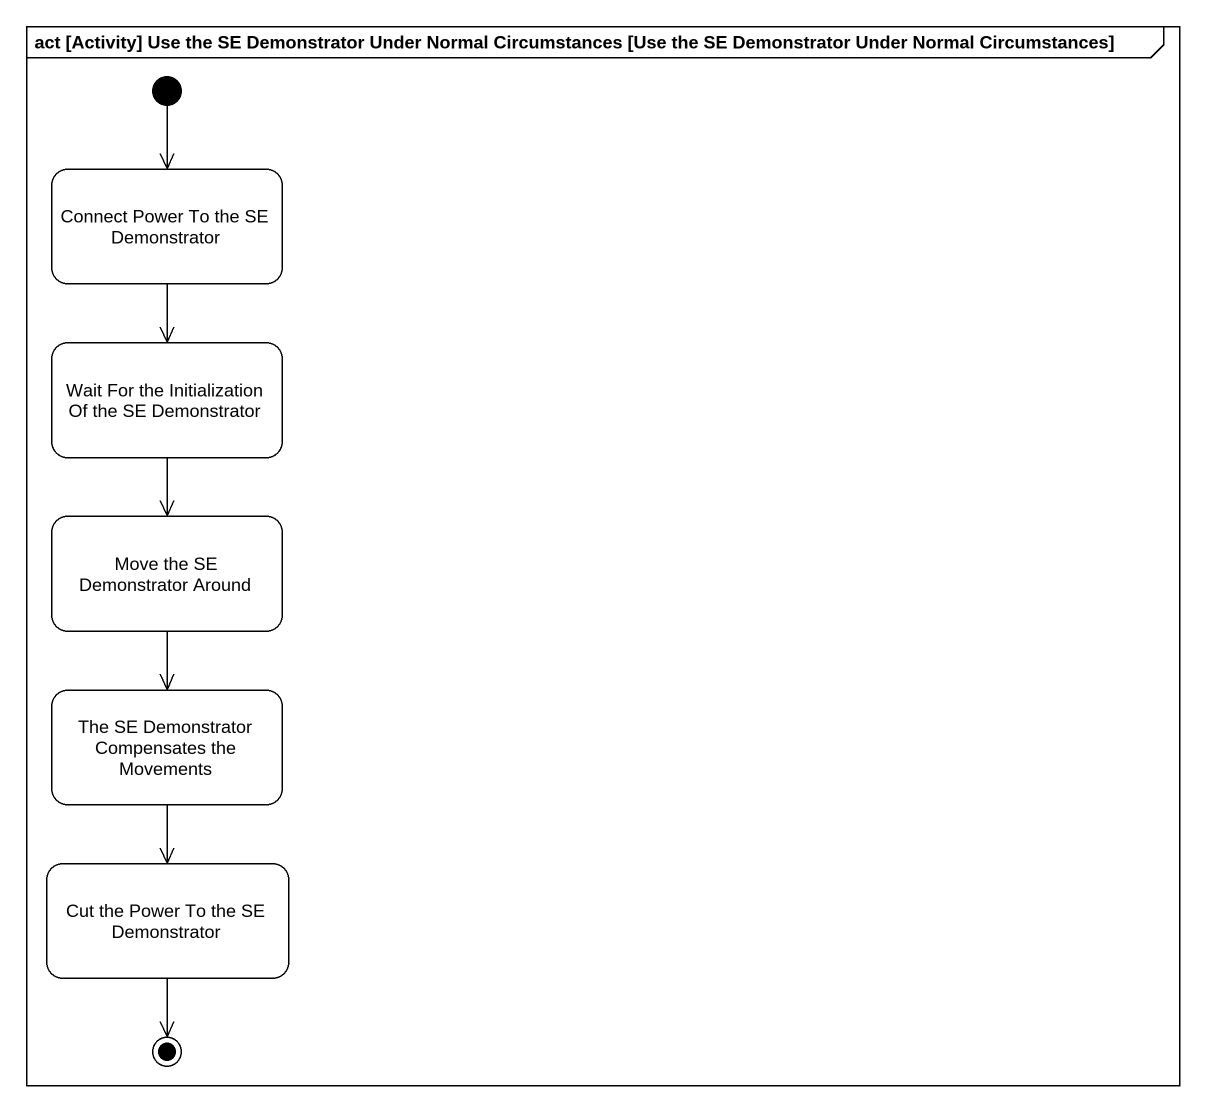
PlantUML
@startuml
mainframe act [Activity] Use the SE Demonstrator Under Normal Circumstances [Use the SE Demonstrator Under Normal Circumstances]
hide empty description
state "Connect Power To the SE Demonstrator" as Connect_Power_To_the_SE
state "Wait For the Initialization Of the SE Demonstrator" as Wait_For_the_Initialization
state "Move the SE Demonstrator Around" as Move_the_SE_Demonstrator
state "The SE Demonstrator Compensates the Movements" as The_SE_Demonstrator
state "Cut the Power To the SE Demonstrator" as Cut_the_Power_To_the_SE
[*] --> Connect_Power_To_the_SE
Connect_Power_To_the_SE --> Wait_For_the_Initialization
Wait_For_the_Initialization --> Move_the_SE_Demonstrator
Move_the_SE_Demonstrator --> The_SE_Demonstrator
The_SE_Demonstrator --> Cut_the_Power_To_the_SE
Cut_the_Power_To_the_SE --> [*]
@enduml
